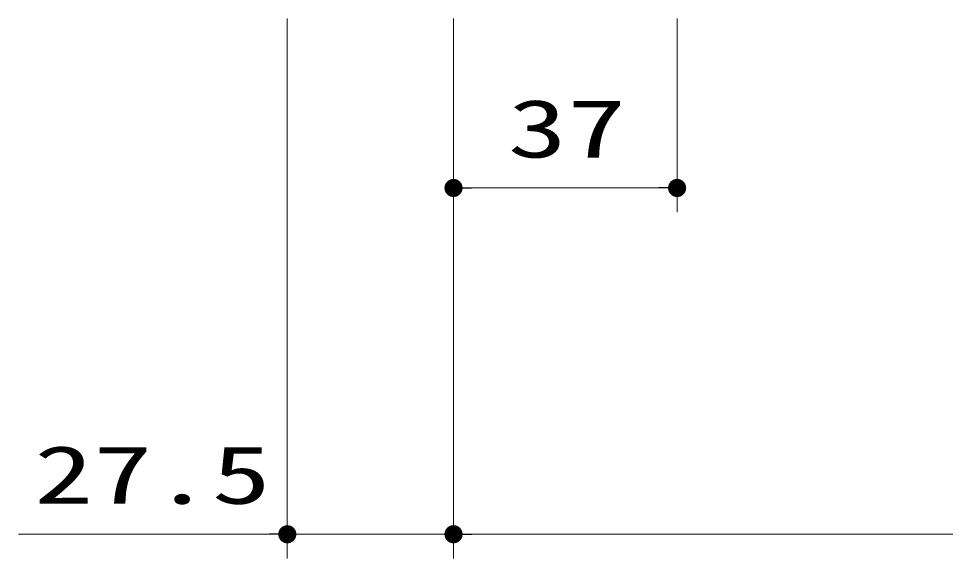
# Model space of a CAD drawing. Units: millimetres, scale not verified. Extents: x -1306 to 1306, y -607 to 607.
# Drawn here: x -1027.2 to -873.9, y -423 to -333.8 of the extents above; entities that cross this region are included whole.
import ezdxf
from ezdxf.enums import TextEntityAlignment as Align

# ---------------------------------------------------------------- set-up
doc = ezdxf.new("R2010")
doc.units = ezdxf.units.MM
doc.header["$LTSCALE"] = 5
doc.header["$PDMODE"] = 32
doc.header["$PDSIZE"] = 2.5
for name, color, linetype, lineweight in [('1-1_寸法線', 3, 'Continuous', 13), ('1-4_DEFPOINTS', 7, 'Continuous', 5), ('1-5_0', 3, 'Continuous', 25)]:
    doc.layers.add(name, color=color, linetype=linetype, lineweight=lineweight)
doc.styles.add('ＭＳ ゴシック', font='')
doc.styles.get('ＭＳ ゴシック').set_extended_font_data('MS Gothic')

# ---------------------------------------------------------------- blocks, each defined once
blk = doc.blocks.new('_DOT')
at = {"layer": '1-5_0'}
blk.add_line((-2.5, 0), (-5, 0), dxfattribs=at)
for points in [[(0, 0), (-2.5, 0), (-2.48, 0.313)], [(0, 0), (-2.48, -0.313), (-2.5, 0)], [(0, 0), (-2.48, 0.313), (-2.421, 0.622)], [(0, 0), (-2.421, -0.622), (-2.48, -0.313)], [(0, 0), (-2.421, 0.622), (-2.324, 0.92)], [(0, 0), (-2.324, -0.92), (-2.421, -0.622)], [(0, 0), (-2.324, 0.92), (-2.191, 1.204)], [(0, 0), (-2.191, -1.204), (-2.324, -0.92)], [(0, 0), (-2.191, 1.204), (-2.023, 1.469)], [(0, 0), (-2.023, -1.469), (-2.191, -1.204)], [(0, 0), (-2.023, 1.469), (-1.822, 1.711)], [(0, 0), (-1.822, -1.711), (-2.023, -1.469)], [(0, 0), (-1.822, 1.711), (-1.594, 1.926)], [(0, 0), (-1.594, -1.926), (-1.822, -1.711)], [(0, 0), (-1.594, 1.926), (-1.34, 2.111)], [(0, 0), (-1.34, -2.111), (-1.594, -1.926)], [(0, 0), (-1.34, 2.111), (-1.064, 2.262)], [(0, 0), (-1.064, -2.262), (-1.34, -2.111)], [(0, 0), (-1.064, 2.262), (-0.773, 2.378)], [(0, 0), (-0.773, -2.378), (-1.064, -2.262)], [(0, 0), (-0.773, 2.378), (-0.468, 2.456)], [(0, 0), (-0.468, -2.456), (-0.773, -2.378)], [(0, 0), (-0.468, 2.456), (-0.157, 2.495)], [(0, 0), (-0.157, -2.495), (-0.468, -2.456)], [(0, 0), (-0.157, 2.495), (0.157, 2.495)], [(0, 0), (0.157, -2.495), (-0.157, -2.495)], [(0, 0), (0.157, 2.495), (0.468, 2.456)], [(0, 0), (0.468, 2.456), (0.773, 2.378)], [(0, 0), (0.773, 2.378), (1.064, 2.262)], [(0, 0), (1.064, 2.262), (1.34, 2.111)], [(0, 0), (1.34, 2.111), (1.594, 1.926)], [(0, 0), (1.594, 1.926), (1.822, 1.711)], [(0, 0), (1.822, 1.711), (2.023, 1.469)], [(0, 0), (2.023, 1.469), (2.191, 1.204)], [(0, 0), (2.191, 1.204), (2.324, 0.92)], [(0, 0), (2.324, 0.92), (2.421, 0.622)], [(0, 0), (2.421, 0.622), (2.48, 0.313)], [(0, 0), (2.48, 0.313), (2.5, 0)], [(0, 0), (0.468, -2.456), (0.157, -2.495)], [(0, 0), (0.773, -2.378), (0.468, -2.456)], [(0, 0), (1.064, -2.262), (0.773, -2.378)], [(0, 0), (1.34, -2.111), (1.064, -2.262)], [(0, 0), (1.594, -1.926), (1.34, -2.111)], [(0, 0), (1.822, -1.711), (1.594, -1.926)], [(0, 0), (2.023, -1.469), (1.822, -1.711)], [(0, 0), (2.191, -1.204), (2.023, -1.469)], [(0, 0), (2.324, -0.92), (2.191, -1.204)], [(0, 0), (2.421, -0.622), (2.324, -0.92)], [(0, 0), (2.48, -0.313), (2.421, -0.622)], [(0, 0), (2.5, 0), (2.48, -0.313)]]:
    blk.add_solid(points, dxfattribs=at)

msp = doc.modelspace()

# ---------------------------------------------------------------- linework, layer by layer
at = {"layer": '1-1_寸法線'}
for p, q in [((-982.758, -333.756), (-982.758, -422.988)), ((-955.258, -333.756), (-955.258, -365.756)), ((-955.258, -333.756), (-955.258, -422.988)), ((-955.258, -333.756), (-955.258, -422.988)), ((-918.258, -333.756), (-918.258, -365.756)), ((-952.258, -361.756), (-921.258, -361.756)), ((-985.758, -418.988), (-1027.234, -418.988)), ((-955.258, -418.988), (-982.758, -418.988)), ((-952.258, -418.988), (-558.254, -418.988)), ((-952.258, -418.988), (-949.258, -418.988))]:
    msp.add_line(p, q, dxfattribs=at)
at = {"layer": '1-4_DEFPOINTS'}
for p in [(-918.258, -361.756), (-955.258, -418.988)]:
    msp.add_point(p, dxfattribs=at)

# ---------------------------------------------------------------- block references
at = {"layer": '1-1_寸法線', "xscale": 0.6, "yscale": 0.6, "rotation": 180}
for p in [(-955.258, -361.756), (-955.258, -418.988), (-955.258, -418.988)]:
    msp.add_blockref('_DOT', p, dxfattribs=at)
at = {"layer": '1-1_寸法線', "xscale": 0.6, "yscale": 0.6}
for p in [(-918.258, -361.756), (-982.758, -418.988)]:
    msp.add_blockref('_DOT', p, dxfattribs=at)

# ---------------------------------------------------------------- texts
at = {"layer": '1-1_寸法線', "style": 'ＭＳ ゴシック', "width": 1.5}
for s, p in [('37', (-946.282, -359.607)), ('27.5', (-1024.663, -416.839))]:
    msp.add_text(s, height=9.604, dxfattribs=at).set_placement(p, align=Align.BOTTOM_LEFT)

doc.saveas('drawing.dxf')
